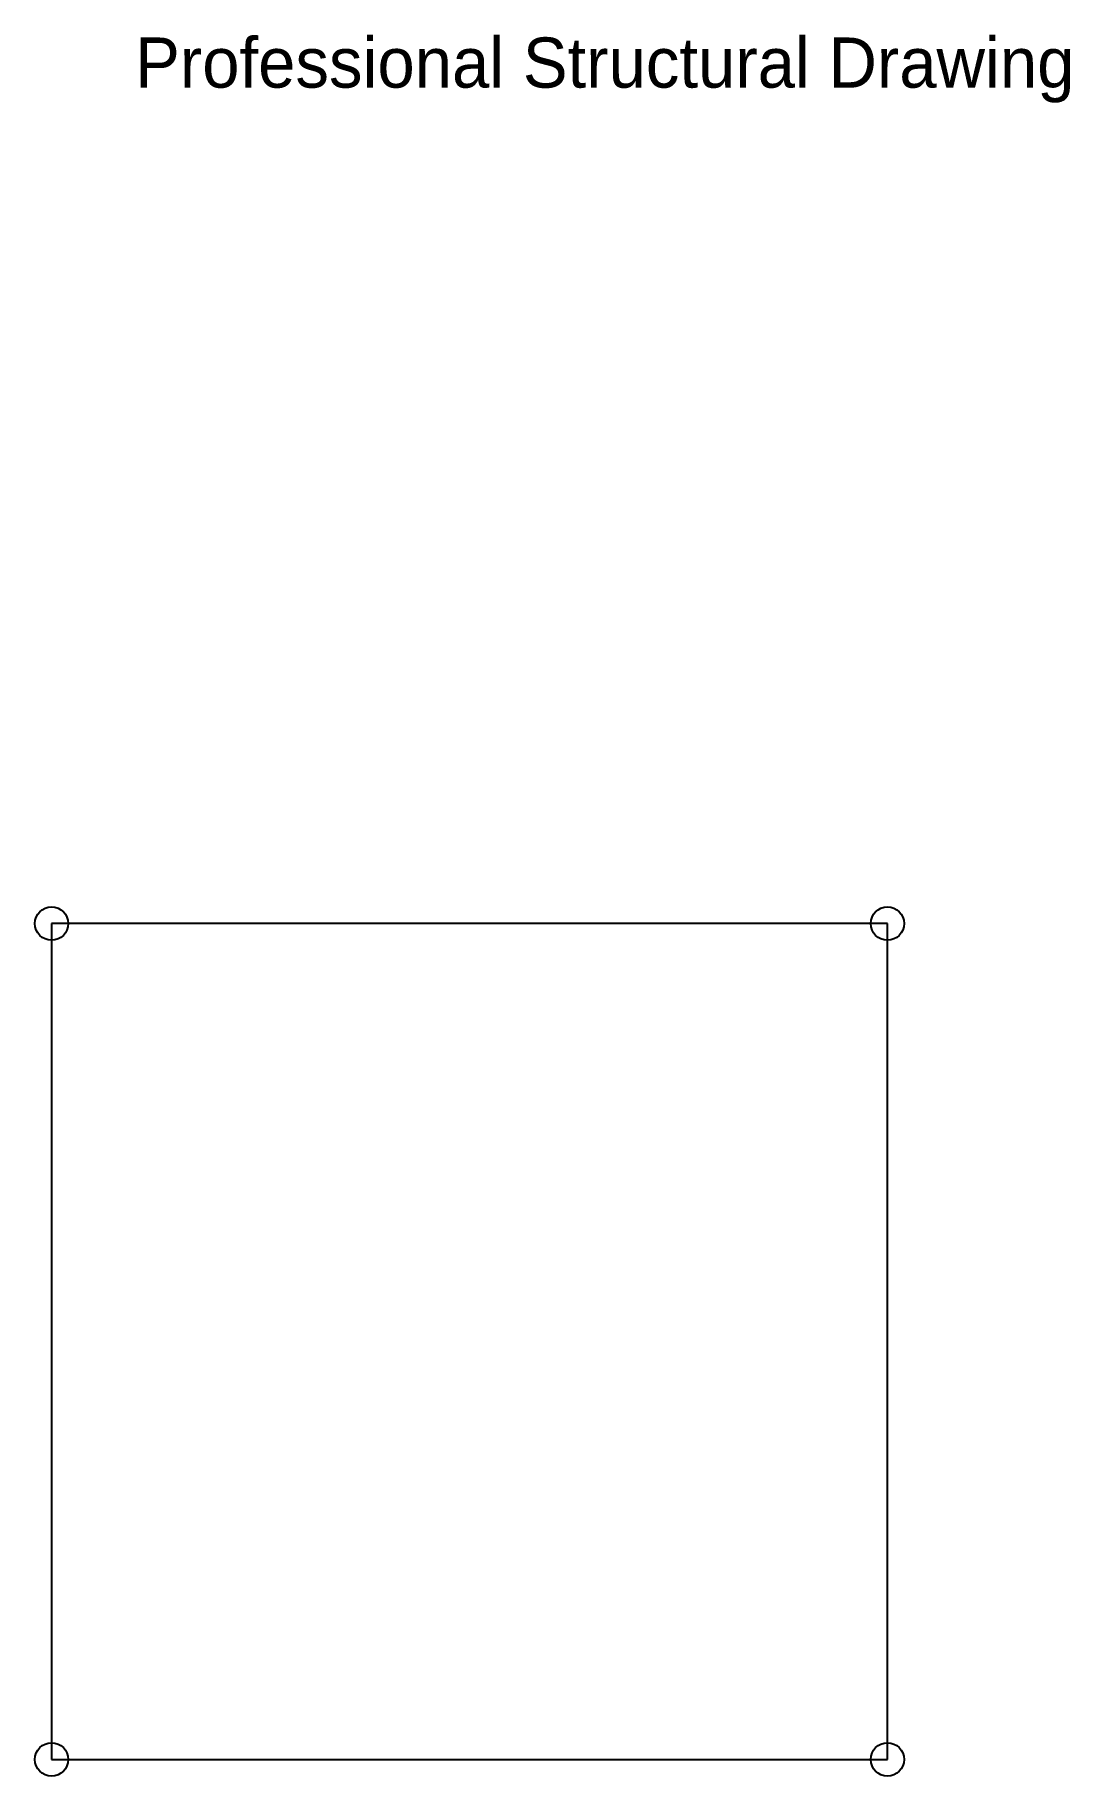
# Model space of a CAD drawing. Header units: millimetres. Extents: x -2 to 122, y -2 to 206.
import ezdxf

# ---------------------------------------------------------------- set-up
doc = ezdxf.new("R2010")
doc.units = ezdxf.units.MM
for name, color, linetype in [('MEMBERS', 1, 'Continuous'), ('NODES', 2, 'Continuous'), ('TEXT', 5, 'Continuous')]:
    doc.layers.add(name, color=color, linetype=linetype)

msp = doc.modelspace()

# ---------------------------------------------------------------- linework, layer by layer
at = {"layer": 'MEMBERS'}
for p, q in [((100, 100), (0, 100)), ((0, 100), (0, 0)), ((100, 0), (100, 100)), ((0, 0), (100, 0))]:
    msp.add_line(p, q, dxfattribs=at)
at = {"layer": 'NODES'}
for centre in [(0, 100), (100, 100), (0, 0), (100, 0)]:
    msp.add_circle(centre, 2, dxfattribs=at)

# ---------------------------------------------------------------- texts
at = {"layer": 'TEXT'}
msp.add_text('Professional Structural Drawing', height=6, dxfattribs=at).set_placement((10, 200))

doc.saveas('drawing.dxf')
